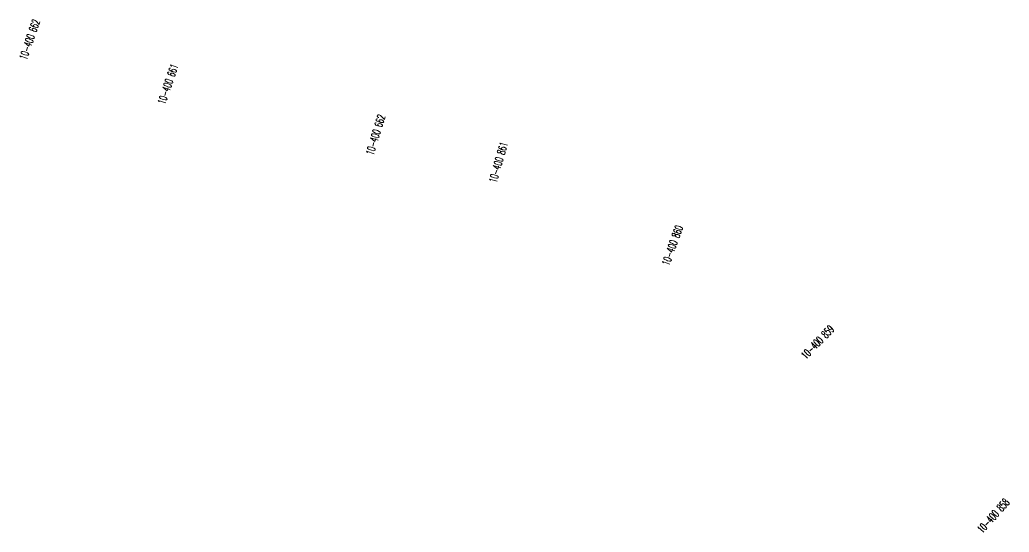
# Model space of a CAD drawing. Header units: millimetres. Extents: x 158997 to 159995, y 156998 to 157974.
# Drawn here: x 159556.4 to 159741.8, y 157803.1 to 157899.2 of the extents above; entities that cross this region are included whole.
import ezdxf
from ezdxf.enums import TextEntityAlignment as Align

# ---------------------------------------------------------------- set-up
doc = ezdxf.new("R2010")
doc.units = ezdxf.units.MM
doc.layers.add('W0473', color=7, linetype='CONTINUOUS')
doc.styles.get("Standard").update_dxf_attribs({"font": 'romans.shx', "width": 0.85})

msp = doc.modelspace()

# ---------------------------------------------------------------- texts
at = {"layer": 'W0473', "color": 252, "width": 0.6}
for s, rotation, p in [('10-400 662', 71, (159558.2, 157895.5)), ('10-400 661', 71, (159584.13, 157887.13)), ('10-400 662', 73, (159623.05, 157877.64)), ('10-400 861', 73.9665, (159646.06, 157872.47)), ('10-400 860', 70.4252, (159678.69, 157856.91)), ('10-400 859', 46, (159705.9, 157838.76)), ('10-400 858', 48, (159738.84, 157806.21))]:
    msp.add_text(s, height=1.5, rotation=rotation, dxfattribs=at).set_placement(p, align=Align.MIDDLE_CENTER)

doc.saveas('drawing.dxf')
